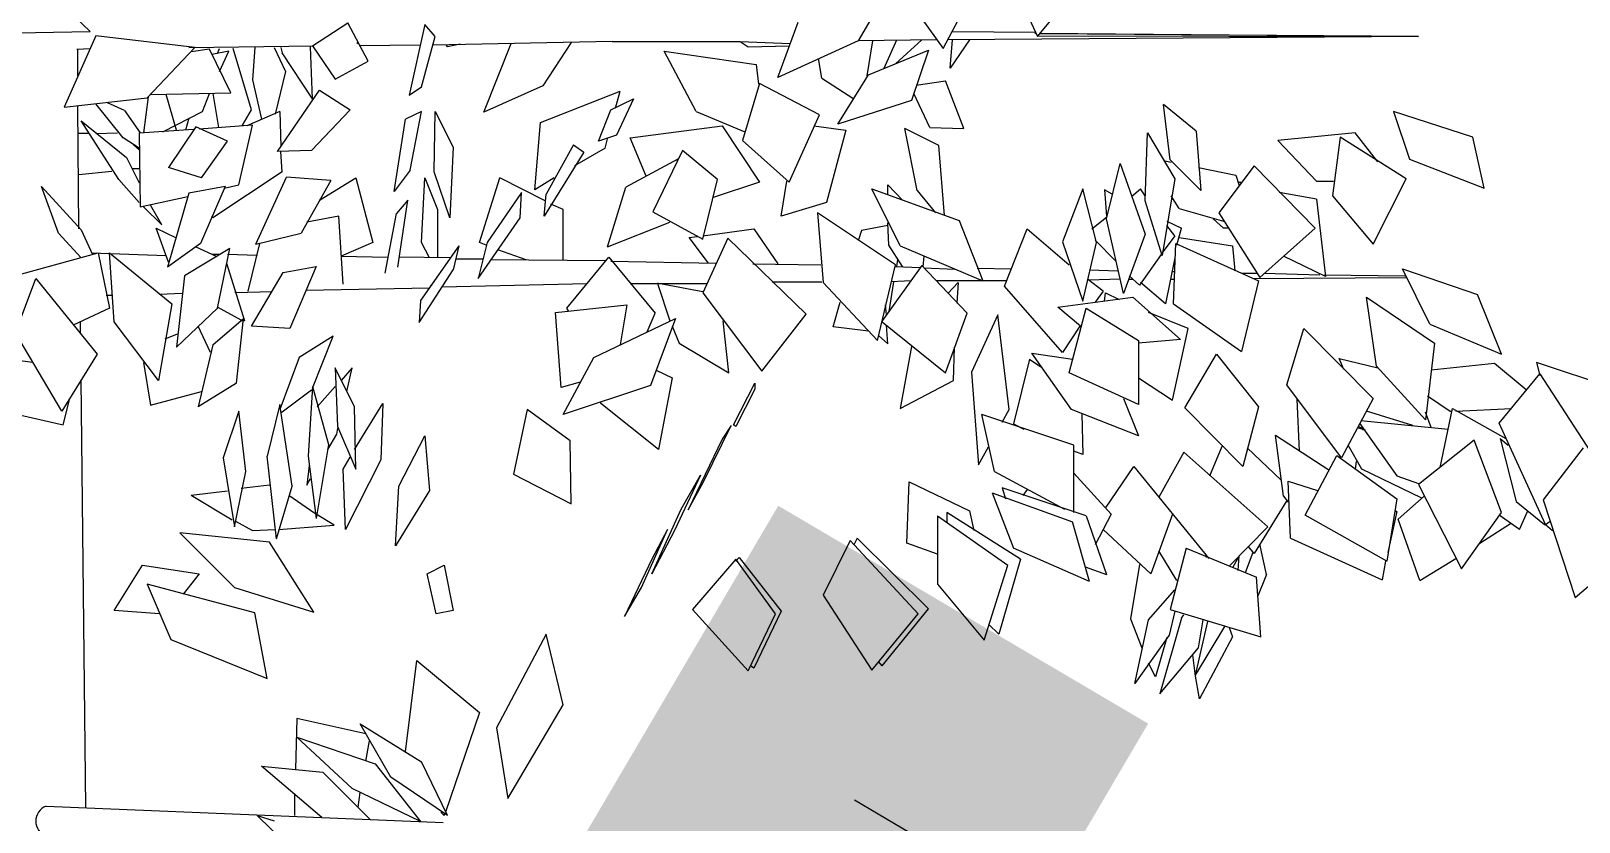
# Model space of a CAD drawing. Header units: millimetres. Extents: x 563079 to 571925, y 2063830 to 2067381.
# Drawn here: x 570873.1 to 570879.6, y 2066593.35 to 2066596.66 of the extents above; entities that cross this region are included whole.
import ezdxf

# ---------------------------------------------------------------- set-up
doc = ezdxf.new("R2010")
doc.units = ezdxf.units.MM
doc.header["$MEASUREMENT"] = 0
doc.layers.add('MC', color=7, linetype='Continuous')
doc.layers.add('SO', color=48, linetype='Continuous')
doc.styles.add('TIEUDE', font='', dxfattribs={"width": 0.8})
doc.styles.get('TIEUDE').set_extended_font_data('.VnAvantH')
doc.dimstyles.new('DIM3', dxfattribs={"dimscale": 1.2, "dimtxt": 1.2, "dimasz": 0.4, "dimexe": 0, "dimexo": 0, "dimgap": 0.3, "dimtad": 1, "dimzin": 0, "dimdsep": 46, "dimtxsty": 'TIEUDE', "dimblk1": 'BOXFILLED', "dimblk2": 'BOXFILLED', "dimsah": 1, "dimcen": 0.09, "dimdle": 0.8, "dimclrd": 9, "dimclre": 9, "dimclrt": 7, "dimadec": 1, "dimazin": 0, "dimtfac": 1, "dimtmove": 2, "dimatfit": 3, "dimldrblk": 'BOXFILLED', "dimfxl": 1, "dimtolj": 1, "dimtzin": 0, "dimarcsym": 0})

# ---------------------------------------------------------------- blocks, each defined once
blk = doc.blocks.new('fasfsfsdf')
at = {"color": 99, "linetype": 'ByBlock'}
for p, q in [((596098.3643, 2065630.8934), (596098.4975, 2065630.6045)), ((596098.4975, 2065630.6045), (596098.6926, 2065630.8399)), ((596094.5253, 2065630.6259), (596094.3256, 2065630.815)), ((596097.8601, 2065630.7828), (596097.7459, 2065630.5866)), ((596097.9362, 2065630.7864), (596098.1027, 2065630.5545)), ((596098.1027, 2065630.5545), (596098.2264, 2065630.79)), ((596095.4577, 2065630.5652), (596095.6052, 2065630.6615)), ((596095.6908, 2065630.501), (596095.6052, 2065630.6615)), ((596095.9287, 2065630.6544), (596095.8621, 2065630.3583)), ((596095.9715, 2065630.6045), (596095.9287, 2065630.6544)), ((596097.4082, 2065630.4332), (596097.4938, 2065630.6651)), ((596094.14, 2065630.6187), (596094.5253, 2065630.6259)), ((596094.5491, 2065630.608), (596094.4159, 2065630.3083)), ((596094.963, 2065630.5581), (596094.5491, 2065630.608)), ((596095.6433, 2065630.5795), (596095.648, 2065630.5759)), ((596095.9144, 2065630.394), (596095.9715, 2065630.6045)), ((596096.7136, 2065630.583), (596095.962, 2065630.5688)), ((596096.0762, 2065630.5723), (596096.0238, 2065630.5616)), ((596096.1761, 2065630.2869), (596096.2902, 2065630.5759)), ((596096.5424, 2065630.5795), (596096.4234, 2065630.3975)), ((596096.7136, 2065630.583), (596097.2512, 2065630.583)), ((596097.2512, 2065630.583), (596097.2845, 2065630.5616)), ((596097.2512, 2065630.583), (596097.4606, 2065630.5752)), ((596097.7459, 2065630.5866), (596097.4082, 2065630.4332)), ((596098.0742, 2065630.5902), (596097.7459, 2065630.5866)), ((596097.784, 2065630.4403), (596097.8078, 2065630.5866)), ((596097.8553, 2065630.4724), (596097.9077, 2065630.5902)), ((596098.0123, 2065630.5902), (596097.9029, 2065630.4903)), ((596100.0959, 2065630.6045), (596098.1217, 2065630.5902)), ((596098.2121, 2065630.5902), (596098.1312, 2065630.4724)), ((596098.1312, 2065630.4724), (596098.1408, 2065630.5902)), ((596098.1408, 2065630.6259), (596098.488, 2065630.6223)), ((596098.488, 2065630.6223), (596098.488, 2065630.6152)), ((596098.5023, 2065630.608), (596100.0959, 2065630.6045)), ((596098.5071, 2065630.6152), (596098.5071, 2065630.6187)), ((596098.5071, 2065630.6187), (596100.0959, 2065630.6045)), ((596100.0959, 2065630.6045), (596098.5071, 2065630.6152)), ((596094.4683, 2065630.5509), (596094.5253, 2065630.5545)), ((596094.473, 2065630.4403), (596094.473, 2065630.5509)), ((596094.7632, 2065630.3476), (596094.963, 2065630.5581)), ((596094.9392, 2065630.5581), (596095.4625, 2065630.5652)), ((596095.0248, 2065630.5509), (596094.9487, 2065630.5402)), ((596095.1152, 2065630.369), (596095.0248, 2065630.5509)), ((596095.1057, 2065630.5438), (596095.0344, 2065630.5295)), ((596095.0581, 2065630.5331), (596095.0677, 2065630.5545)), ((596095.0677, 2065630.4582), (596095.1057, 2065630.5438)), ((596095.2009, 2065630.2976), (596095.1247, 2065630.5545)), ((596095.2151, 2065630.5581), (596095.2056, 2065630.4225)), ((596095.296, 2065630.5581), (596095.3436, 2065630.4582)), ((596095.3245, 2065630.5581), (596095.3293, 2065630.5367)), ((596095.4577, 2065630.344), (596095.3293, 2065630.5367)), ((596095.4577, 2065630.344), (596095.4482, 2065630.5616)), ((596095.4577, 2065630.5652), (596095.5529, 2065630.4261)), ((596095.9097, 2065630.5688), (596095.6528, 2065630.5652)), ((596096.0238, 2065630.5616), (596096.0191, 2065630.5688)), ((596097.0656, 2065630.2905), (596096.9324, 2065630.5438)), ((596096.9324, 2065630.5438), (596097.3178, 2065630.4867)), ((596097.2845, 2065630.5616), (596097.4557, 2065630.5652)), ((596097.5937, 2065630.4296), (596097.5794, 2065630.5117)), ((596097.7887, 2065630.4439), (596098.0409, 2065630.5474)), ((596098.0409, 2065630.5474), (596097.9695, 2065630.3369)), ((596095.3436, 2065630.4582), (596095.3008, 2065630.2798)), ((596095.5529, 2065630.4261), (596095.6908, 2065630.501)), ((596097.3178, 2065630.4867), (596097.3273, 2065630.4047)), ((596097.6603, 2065630.237), (596097.7887, 2065630.4439)), ((596095.2056, 2065630.4225), (596095.2437, 2065630.2584)), ((596095.3103, 2065630.1228), (596095.4863, 2065630.3797)), ((596095.4863, 2065630.3797), (596095.6147, 2065630.2976)), ((596095.8621, 2065630.3583), (596095.9144, 2065630.394)), ((596096.4234, 2065630.3975), (596096.1761, 2065630.2869)), ((596096.4139, 2065630.2441), (596096.7469, 2065630.3761)), ((596096.7279, 2065630.3048), (596096.7469, 2065630.3761)), ((596097.332, 2065630.4082), (596097.2607, 2065630.1692)), ((596097.5842, 2065630.2762), (596097.332, 2065630.4082)), ((596097.5937, 2065630.4296), (596097.7269, 2065630.344)), ((596097.9885, 2065630.4011), (596098.1122, 2065630.4189)), ((596098.1883, 2065630.2191), (596098.1122, 2065630.4189)), ((596094.4159, 2065630.3083), (596094.7632, 2065630.3476)), ((596094.4778, 2065629.7981), (596094.473, 2065630.3119)), ((596094.6633, 2065630.1799), (596094.5491, 2065630.3226)), ((596094.6681, 2065630.2941), (596094.5967, 2065630.3262)), ((596094.768, 2065630.3511), (596094.7489, 2065630.2013)), ((596094.7632, 2065630.3476), (596094.768, 2065630.3511)), ((596094.7775, 2065630.3618), (596095.1152, 2065630.369)), ((596094.8869, 2065630.212), (596094.8441, 2065630.3618)), ((596094.9963, 2065630.2905), (596095.0248, 2065630.3654)), ((596095.0391, 2065630.3654), (596095.0629, 2065630.2227)), ((596096.7089, 2065630.2976), (596096.804, 2065630.344)), ((596096.804, 2065630.344), (596096.7327, 2065630.1906)), ((596097.9695, 2065630.3369), (596097.6603, 2065630.237)), ((596098.0456, 2065630.2227), (596097.979, 2065630.3654)), ((596099.1635, 2065630.2084), (596099.0256, 2065630.319)), ((596099.0541, 2065630.0871), (596099.0256, 2065630.319)), ((596094.4873, 2065630.2512), (596094.6776, 2065630.0978)), ((596094.6443, 2065630.0051), (596094.4873, 2065630.2512)), ((596094.6681, 2065630.2941), (596094.7347, 2065630.2013)), ((596094.8298, 2065630.2049), (596094.9963, 2065630.2905)), ((596094.9392, 2065630.2619), (596094.9249, 2065630.212)), ((596095.1628, 2065630.2298), (596095.2009, 2065630.2976)), ((596095.3198, 2065630.2905), (596095.1818, 2065630.2298)), ((596095.3198, 2065630.2905), (596095.3245, 2065630.1442)), ((596095.6147, 2065630.2976), (596095.453, 2065630.1264)), ((596095.8003, 2065629.9551), (596095.8478, 2065630.2584)), ((596095.9144, 2065630.2905), (596095.8478, 2065630.2584)), ((596095.8669, 2065630.0443), (596095.9144, 2065630.2905)), ((596095.9668, 2065630.0372), (596095.9715, 2065630.2905)), ((596095.9715, 2065630.2905), (596096.0476, 2065630.1406)), ((596096.6565, 2065630.1656), (596096.7089, 2065630.2976)), ((596097.0656, 2065630.2905), (596097.2702, 2065630.2049)), ((596097.4557, 2065629.9944), (596097.5842, 2065630.2762)), ((596100.3243, 2065630.1834), (596099.9913, 2065630.2905)), ((596099.9913, 2065630.2905), (596100.0579, 2065630.0907)), ((596094.5158, 2065630.1977), (596094.4778, 2065630.1977)), ((596094.5491, 2065630.1977), (596094.6395, 2065630.2013)), ((596094.7299, 2065630.2013), (596094.9582, 2065630.2156)), ((596094.7299, 2065630.2013), (596094.7347, 2065629.8909)), ((596094.9678, 2065630.2263), (596094.8536, 2065630.055)), ((596095.101, 2065630.1656), (596094.9678, 2065630.2263)), ((596095.2056, 2065630.2334), (596094.982, 2065630.2156)), ((596095.1485, 2065629.9836), (596095.2056, 2065630.2334)), ((596096.3901, 2065629.9622), (596096.4139, 2065630.2441)), ((596096.7327, 2065630.1906), (596096.6565, 2065630.1656)), ((596096.7897, 2065630.1799), (596097.1751, 2065630.2298)), ((596097.1751, 2065630.2298), (596097.332, 2065629.9944)), ((596097.5604, 2065630.2298), (596097.6936, 2065630.212)), ((596097.6936, 2065630.212), (596097.6127, 2065629.9087)), ((596097.9933, 2065629.9587), (596097.941, 2065630.2191)), ((596098.0837, 2065630.1478), (596097.941, 2065630.2191)), ((596098.0456, 2065630.2227), (596098.1883, 2065630.2191)), ((596098.9495, 2065629.9159), (596098.959, 2065630.2013)), ((596098.959, 2065630.2013), (596099.0732, 2065630.0086)), ((596099.1635, 2065630.2084), (596099.1826, 2065629.9587)), ((596099.8295, 2065630.2013), (596099.506, 2065630.1692)), ((596099.7677, 2065630.1834), (596099.7344, 2065629.9373)), ((596100.0436, 2065630.0086), (596099.7677, 2065630.1834)), ((596099.9247, 2065630.08), (596099.8295, 2065630.2013)), ((596100.3718, 2065629.9694), (596100.3243, 2065630.1834)), ((596094.7299, 2065630.1371), (596094.6633, 2065630.1799)), ((596094.7299, 2065630.1299), (596094.7061, 2065630.1513)), ((596094.9915, 2065630.0122), (596095.101, 2065630.1656)), ((596095.453, 2065630.1264), (596095.3103, 2065630.1228)), ((596095.3293, 2065630.0372), (596095.3245, 2065630.1228)), ((596096.0476, 2065630.1406), (596096.0334, 2065629.8445)), ((596096.5947, 2065630.1192), (596096.4282, 2065629.8516)), ((596096.5519, 2065630.1513), (596096.4377, 2065629.9444)), ((596096.5519, 2065630.1513), (596096.5947, 2065630.1192)), ((596096.6851, 2065630.1371), (596096.5566, 2065630.0621)), ((596096.6851, 2065630.1371), (596096.6946, 2065630.1763)), ((596096.8563, 2065630.0193), (596096.7897, 2065630.1799)), ((596097.0086, 2065630.1264), (596096.8849, 2065629.8695)), ((596097.156, 2065630.0051), (596097.0086, 2065630.1264)), ((596097.2607, 2065630.1692), (596097.4557, 2065629.9944)), ((596098.1075, 2065629.8552), (596098.0837, 2065630.1478)), ((596099.506, 2065630.1692), (596099.6678, 2065629.9979)), ((596094.6776, 2065630.0978), (596094.7299, 2065629.9908)), ((596094.7014, 2065630.0514), (596094.7299, 2065630.0514)), ((596094.9915, 2065630.0122), (596094.8536, 2065630.055)), ((596096.9895, 2065630.0907), (596096.7707, 2065629.9729)), ((596096.9848, 2065630.0835), (596096.9895, 2065630.0907)), ((596098.7877, 2065629.8409), (596098.8448, 2065630.0728)), ((596098.8448, 2065630.0728), (596098.9495, 2065629.7767)), ((596099.0589, 2065630.0764), (596099.0256, 2065630.0835)), ((596099.0541, 2065630.0871), (596099.1826, 2065629.9587)), ((596099.1731, 2065630.055), (596099.33, 2065630.0229)), ((596099.4061, 2065630.0621), (596099.2587, 2065629.8659)), ((596099.663, 2065629.8017), (596099.4061, 2065630.0621)), ((596100.0579, 2065630.0907), (596100.3718, 2065629.9694)), ((596094.4778, 2065630.0265), (596094.6157, 2065630.0407)), ((596094.7299, 2065629.9087), (596094.6443, 2065630.0051)), ((596095.3293, 2065630.0372), (596095.0391, 2065629.8445)), ((596095.2199, 2065629.7339), (596095.3483, 2065630.0158)), ((596095.5339, 2065630.0015), (596095.3483, 2065630.0158)), ((596095.5339, 2065630.0015), (596095.4102, 2065629.7803)), ((596095.4863, 2065629.9194), (596095.6385, 2065630.0122)), ((596095.6385, 2065630.0122), (596095.7099, 2065629.741)), ((596095.8669, 2065630.0443), (596095.8003, 2065629.9551)), ((596095.9144, 2065629.741), (596095.9287, 2065630.0122)), ((596095.9287, 2065630.0122), (596095.981, 2065629.8802)), ((596096.0334, 2065629.8445), (596095.9668, 2065630.0372)), ((596096.157, 2065629.741), (596096.2427, 2065630.0122)), ((596096.433, 2065629.9159), (596096.2427, 2065630.0122)), ((596096.471, 2065630.0122), (596096.3901, 2065629.9622)), ((596097.0942, 2065629.7553), (596097.156, 2065630.0051)), ((596097.332, 2065629.9944), (596097.137, 2065629.9301)), ((596097.4224, 2065629.8516), (596097.4462, 2065629.9979)), ((596099.0732, 2065630.0086), (596099.0208, 2065629.6875)), ((596099.33, 2065630.0229), (596099.3443, 2065629.9801)), ((596099.3396, 2065629.9944), (596099.3538, 2065629.9944)), ((596099.6678, 2065629.9979), (596099.7391, 2065629.9979)), ((596099.9056, 2065629.7339), (596100.0436, 2065630.0086)), ((596094.3208, 2065629.9765), (596094.4873, 2065629.7946)), ((596094.3922, 2065629.7803), (596094.3208, 2065629.9765)), ((596094.7347, 2065629.8909), (596094.9345, 2065629.9337)), ((596094.9392, 2065629.948), (596094.8488, 2065629.6376)), ((596095.0914, 2065629.9765), (596094.9392, 2065629.948)), ((596095.0914, 2065629.9765), (596094.9868, 2065629.7375)), ((596095.0867, 2065629.9694), (596095.1485, 2065629.9836)), ((596096.3331, 2065629.9515), (596096.1903, 2065629.741)), ((596096.3283, 2065629.8445), (596096.3331, 2065629.9515)), ((596096.4282, 2065629.8516), (596096.4377, 2065629.9444)), ((596096.6946, 2065629.7232), (596096.7707, 2065629.9729)), ((596097.9219, 2065629.7268), (596097.803, 2065629.9658)), ((596097.803, 2065629.9658), (596098.1693, 2065629.8338)), ((596097.8696, 2065629.9408), (596097.8696, 2065629.9836)), ((596097.8696, 2065629.9836), (596097.9314, 2065629.9194)), ((596097.9933, 2065629.9587), (596098.0694, 2065629.8659)), ((596098.6878, 2065629.9658), (596098.6022, 2065629.7446)), ((596098.7449, 2065629.741), (596098.6878, 2065629.9658)), ((596098.8115, 2065629.9444), (596098.7782, 2065629.9622)), ((596098.7782, 2065629.9622), (596098.7877, 2065629.8516)), ((596098.8924, 2065629.9337), (596098.9304, 2065629.9658)), ((596098.9495, 2065629.9373), (596098.9304, 2065629.9658)), ((596099.0922, 2065629.8837), (596099.0589, 2065629.9373)), ((596099.6678, 2065629.923), (596099.5108, 2065629.9515)), ((596099.6678, 2065629.923), (596099.7058, 2065629.5983)), ((596099.7344, 2065629.9373), (596099.9056, 2065629.7339)), ((596094.7489, 2065629.8909), (596094.825, 2065629.816)), ((596094.825, 2065629.816), (596094.7775, 2065629.898)), ((596095.7622, 2065629.6126), (596095.8098, 2065629.8623)), ((596095.8573, 2065629.9194), (596095.8098, 2065629.8623)), ((596095.8145, 2065629.6376), (596095.8573, 2065629.9194)), ((596095.981, 2065629.8802), (596095.981, 2065629.6768)), ((596096.5091, 2065629.8802), (596096.4567, 2065629.9016)), ((596096.5091, 2065629.6661), (596096.5091, 2065629.8802)), ((596096.8849, 2065629.8695), (596097.0942, 2065629.7553)), ((596097.6127, 2065629.9087), (596097.4224, 2065629.8516)), ((596097.9029, 2065629.6483), (596097.5747, 2065629.8659)), ((596097.5747, 2065629.8659), (596097.5984, 2065629.5733)), ((596099.0208, 2065629.6875), (596098.9495, 2065629.9159)), ((596099.0922, 2065629.8837), (596099.2777, 2065629.8302)), ((596099.2587, 2065629.8659), (596099.4299, 2065629.5948)), ((596094.4873, 2065629.7946), (596094.5349, 2065629.6911)), ((596094.8013, 2065629.8017), (596094.8821, 2065629.7624)), ((596094.8536, 2065629.659), (596094.8013, 2065629.8017)), ((596095.0391, 2065629.8445), (596095.0344, 2065629.8516)), ((596095.5672, 2065629.8516), (596095.434, 2065629.8267)), ((596095.5862, 2065629.5662), (596095.5672, 2065629.8516)), ((596096.1523, 2065629.5912), (596096.3283, 2065629.8445)), ((596096.6946, 2065629.7232), (596096.9562, 2065629.8267)), ((596097.0942, 2065629.7696), (596097.3083, 2065629.7981)), ((596097.3083, 2065629.7981), (596097.4082, 2065629.6518)), ((596097.8696, 2065629.8124), (596097.7602, 2065629.791)), ((596097.8744, 2065629.7303), (596097.8696, 2065629.8231)), ((596098.1693, 2065629.8338), (596098.2692, 2065629.5805)), ((596098.3596, 2065629.5591), (596098.4547, 2065629.7981)), ((596098.4547, 2065629.7981), (596098.6307, 2065629.6483)), ((596098.7259, 2065629.7981), (596098.7877, 2065629.8481)), ((596098.8591, 2065629.527), (596098.7877, 2065629.8409)), ((596099.0399, 2065629.8302), (596099.1017, 2065629.8017)), ((596099.0732, 2065629.7696), (596099.0399, 2065629.8124)), ((596099.0827, 2065629.7303), (596099.1017, 2065629.8017)), ((596099.2777, 2065629.8017), (596099.2349, 2065629.8409)), ((596099.2967, 2065629.8017), (596099.2777, 2065629.8017)), ((596099.4299, 2065629.5948), (596099.663, 2065629.8017)), ((596094.4873, 2065629.6768), (596094.3922, 2065629.7803)), ((596094.9868, 2065629.7375), (596094.8488, 2065629.6376)), ((596095.2342, 2065629.7375), (596095.1866, 2065629.5377)), ((596095.2199, 2065629.7339), (596095.4102, 2065629.7803)), ((596095.7099, 2065629.741), (596095.5767, 2065629.684)), ((596096.0714, 2065629.7268), (596095.9097, 2065629.4984)), ((596095.9477, 2065629.6768), (596095.9144, 2065629.741)), ((596096.0714, 2065629.7268), (596096.0476, 2065629.6269)), ((596096.1903, 2065629.741), (596096.1523, 2065629.5912)), ((596096.1856, 2065629.7303), (596096.157, 2065629.741)), ((596097.0371, 2065629.7624), (596097.0704, 2065629.766)), ((596097.118, 2065629.6554), (596097.0371, 2065629.7624)), ((596097.1988, 2065629.7589), (596097.0942, 2065629.5305)), ((596097.5271, 2065629.4413), (596097.1988, 2065629.7589)), ((596097.7602, 2065629.791), (596097.7459, 2065629.7482)), ((596097.9314, 2065629.6411), (596097.8744, 2065629.7303)), ((596097.9219, 2065629.7268), (596098.2692, 2065629.5805)), ((596098.6022, 2065629.7446), (596098.6878, 2065629.4949)), ((596098.6878, 2065629.4949), (596098.7449, 2065629.741)), ((596098.8258, 2065629.6625), (596098.7402, 2065629.7517)), ((596098.9495, 2065629.7767), (596098.8591, 2065629.527)), ((596099.0732, 2065629.7696), (596099.0208, 2065629.6982)), ((596099.0684, 2065629.4842), (596099.0779, 2065629.7375)), ((596099.0779, 2065629.7375), (596099.4252, 2065629.5805)), ((596099.0922, 2065629.7624), (596099.3158, 2065629.7268)), ((596099.3158, 2065629.7268), (596099.3253, 2065629.6233)), ((596094.1828, 2065629.5948), (596094.5586, 2065629.6982)), ((596094.5301, 2065629.6982), (596094.8441, 2065629.6875)), ((596094.5586, 2065629.6982), (596094.6062, 2065629.4663)), ((596094.6062, 2065629.6982), (596094.8679, 2065629.4842)), ((596094.6252, 2065629.4092), (596094.6062, 2065629.6982)), ((596095.1105, 2065629.7161), (596094.9202, 2065629.6019)), ((596094.9678, 2065629.7232), (596095.0534, 2065629.684)), ((596095.0677, 2065629.6911), (596095.0344, 2065629.6911)), ((596095.0581, 2065629.4663), (596095.1105, 2065629.7161)), ((596095.2246, 2065629.6875), (596095.101, 2065629.6911)), ((596095.2246, 2065629.684), (596095.2246, 2065629.6875)), ((596095.5767, 2065629.684), (596095.7717, 2065629.6804)), ((596096.0334, 2065629.6768), (596095.8193, 2065629.6804)), ((596096.0571, 2065629.6732), (596096.1713, 2065629.6732)), ((596096.2046, 2065629.6697), (596096.6851, 2065629.6661)), ((596096.2332, 2065629.7125), (596096.3521, 2065629.6697)), ((596096.5233, 2065629.4663), (596096.6994, 2065629.6804)), ((596096.6994, 2065629.6804), (596096.8944, 2065629.4449)), ((596096.7089, 2065629.6625), (596097.1513, 2065629.6554)), ((596097.9077, 2065629.6411), (596097.9124, 2065629.6697)), ((596098.0218, 2065629.684), (596098.0173, 2065629.6395)), ((596099.0161, 2065629.6911), (596098.9257, 2065629.5626)), ((596099.0208, 2065629.6875), (596099.0161, 2065629.6911)), ((596099.0208, 2065629.6982), (596099.0208, 2065629.6875)), ((596099.0732, 2065629.6768), (596099.0351, 2065629.4842)), ((596099.7058, 2065629.5983), (596099.5298, 2065629.684)), ((596094.9202, 2065629.6019), (596094.8869, 2065629.3022)), ((596095.0962, 2065629.6554), (596095.1723, 2065629.4128)), ((596095.2009, 2065629.3914), (596095.3341, 2065629.6162)), ((596095.3341, 2065629.6162), (596095.472, 2065629.6411)), ((596095.472, 2065629.6411), (596095.3626, 2065629.3807)), ((596095.9049, 2065629.4057), (596096.0476, 2065629.6269)), ((596097.3035, 2065629.6518), (596097.5889, 2065629.6483)), ((596097.8268, 2065629.3307), (596097.9029, 2065629.6483)), ((596098.0123, 2065629.6447), (596097.8458, 2065629.4128)), ((596097.9012, 2065629.641), (596098.0064, 2065629.6365)), ((596098.2026, 2065629.4449), (596098.0123, 2065629.6447)), ((596098.0208, 2065629.6358), (596098.1512, 2065629.6302)), ((596098.2454, 2065629.634), (596098.3881, 2065629.6304)), ((596098.7164, 2065629.6269), (596098.8353, 2065629.6233)), ((596098.9257, 2065629.5626), (596098.8829, 2065629.6019)), ((596099.0619, 2065629.6197), (596099.0732, 2065629.6197)), ((596099.3541, 2065629.6126), (596099.4157, 2065629.6126)), ((596099.449, 2065629.6126), (596099.6821, 2065629.6055)), ((596099.7011, 2065629.6055), (596100.0388, 2065629.6019)), ((596100.1435, 2065629.3985), (596100.0293, 2065629.6304)), ((596100.0293, 2065629.6304), (596100.3433, 2065629.5234)), ((596100.0436, 2065629.5983), (596100.0388, 2065629.6019)), ((596100.0388, 2065629.6019), (596100.0388, 2065629.6019)), ((596094.2114, 2065629.3628), (596094.297, 2065629.5912)), ((596094.297, 2065629.5912), (596094.5539, 2065629.2736)), ((596095.1343, 2065629.5305), (596095.1343, 2065629.5377)), ((596095.2865, 2065629.5341), (596095.1343, 2065629.5305)), ((596095.4292, 2065629.5412), (596095.9477, 2065629.5519)), ((596095.9572, 2065629.5626), (596095.9525, 2065629.5591)), ((596096.0001, 2065629.5555), (596096.609, 2065629.5698)), ((596096.7897, 2065629.5698), (596097.1132, 2065629.5698)), ((596096.9087, 2065629.5698), (596096.9039, 2065629.5698)), ((596096.9039, 2065629.5698), (596096.9562, 2065629.4128)), ((596097.0942, 2065629.5341), (596096.9087, 2065629.5698)), ((596097.3844, 2065629.5769), (596097.5937, 2065629.5769)), ((596097.5984, 2065629.5733), (596097.8268, 2065629.3307)), ((596097.8934, 2065629.5769), (596097.8744, 2065629.452)), ((596097.9663, 2065629.5806), (596097.8858, 2065629.577)), ((596098.3691, 2065629.5805), (596098.0735, 2065629.5805)), ((596098.1217, 2065629.527), (596098.1645, 2065629.5733)), ((596098.1645, 2065629.5733), (596098.1598, 2065629.4877)), ((596098.6022, 2065629.2808), (596098.3596, 2065629.5591)), ((596098.7735, 2065629.5377), (596098.7069, 2065629.5876)), ((596098.8453, 2065629.5876), (596098.7116, 2065629.5841)), ((596098.7735, 2065629.5377), (596098.7402, 2065629.4913)), ((596098.881, 2065629.5876), (596098.8971, 2065629.5876)), ((596099.0351, 2065629.4842), (596098.9304, 2065629.5733)), ((596099.0555, 2065629.5876), (596099.0723, 2065629.5876)), ((596099.4252, 2065629.5805), (596099.3538, 2065629.2844)), ((596099.4014, 2065629.5912), (596100.0436, 2065629.5948)), ((596094.6157, 2065629.5198), (596094.5919, 2065629.5198)), ((596094.8679, 2065629.4842), (596094.8108, 2065629.163)), ((596094.9107, 2065629.527), (596094.8155, 2065629.5234)), ((596095.158, 2065629.4164), (596095.0581, 2065629.4699)), ((596095.9097, 2065629.4984), (596095.9049, 2065629.4057)), ((596096.4758, 2065629.4485), (596096.7755, 2065629.4806)), ((596096.7755, 2065629.4806), (596096.7469, 2065629.3129)), ((596097.0942, 2065629.5305), (596097.3416, 2065629.2023)), ((596097.6413, 2065629.3878), (596097.6698, 2065629.4913)), ((596097.8648, 2065629.4378), (596097.8601, 2065629.4806)), ((596098.5832, 2065629.4699), (596098.8971, 2065629.5127)), ((596098.6783, 2065629.3914), (596098.5832, 2065629.4699)), ((596098.7782, 2065629.4949), (596098.783, 2065629.5305)), ((596098.783, 2065629.5305), (596098.8401, 2065629.502)), ((596098.8971, 2065629.5127), (596099.0969, 2065629.3343)), ((596099.0684, 2065629.4842), (596099.3538, 2065629.2844)), ((596099.9199, 2065629.2237), (596099.8771, 2065629.5127)), ((596099.8771, 2065629.5127), (596100.1625, 2065629.32)), ((596100.4432, 2065629.2736), (596100.3433, 2065629.5234)), ((596094.6062, 2065629.4663), (596094.454, 2065629.395)), ((596094.4825, 2065629.4092), (596094.4825, 2065629.3619)), ((596094.8108, 2065629.163), (596094.6252, 2065629.4092)), ((596094.8869, 2065629.3022), (596095.0581, 2065629.4663)), ((596095.0391, 2065629.3129), (596095.1676, 2065629.4235)), ((596095.139, 2065629.1523), (596095.1676, 2065629.4235)), ((596095.1628, 2065629.4128), (596095.158, 2065629.4164)), ((596095.1723, 2065629.4128), (596095.1628, 2065629.4128)), ((596096.4996, 2065629.1345), (596096.4758, 2065629.4485)), ((596096.5329, 2065629.452), (596096.5233, 2065629.4663)), ((596096.6375, 2065629.2594), (596096.98, 2065629.4235)), ((596096.8611, 2065629.3664), (596096.8944, 2065629.4449)), ((596096.98, 2065629.4235), (596096.8754, 2065629.1416)), ((596097.2036, 2065629.1952), (596097.1798, 2065629.4128)), ((596097.3416, 2065629.2023), (596097.5271, 2065629.4413)), ((596097.8458, 2065629.4128), (596097.8458, 2065629.4092)), ((596097.8458, 2065629.4092), (596098.1122, 2065629.1952)), ((596098.1122, 2065629.1952), (596098.2026, 2065629.4449)), ((596098.331, 2065629.4378), (596098.2216, 2065629.1987)), ((596098.3786, 2065629.0417), (596098.331, 2065629.4378)), ((596098.6307, 2065629.1952), (596098.7021, 2065629.4663)), ((596098.7021, 2065629.4663), (596098.9209, 2065629.3307)), ((596099.1302, 2065629.3807), (596098.9637, 2065629.4485)), ((596094.4064, 2065629.0346), (596094.2114, 2065629.3628)), ((596094.8393, 2065629.3379), (596094.8916, 2065629.3593)), ((596095.0296, 2065629.2808), (596094.9773, 2065629.3914)), ((596095.3626, 2065629.3807), (596095.2009, 2065629.3914)), ((596095.5434, 2065629.3486), (596095.4007, 2065629.2594)), ((596095.4577, 2065629.1309), (596095.5434, 2065629.3486)), ((596096.9657, 2065629.3914), (596096.9943, 2065629.32)), ((596097.7887, 2065629.37), (596097.6413, 2065629.3878)), ((596097.8696, 2065629.3165), (596097.8315, 2065629.3521)), ((596097.8696, 2065629.3165), (596097.8648, 2065629.395)), ((596098.6783, 2065629.395), (596098.6022, 2065629.2808)), ((596099.0636, 2065629.081), (596099.1302, 2065629.3807)), ((596099.5441, 2065629.1452), (596099.6155, 2065629.3807)), ((596099.6155, 2065629.3807), (596099.9056, 2065629.0881)), ((596100.1435, 2065629.3985), (596100.4432, 2065629.2736)), ((596094.5539, 2065629.2736), (596094.4064, 2065629.0346)), ((596095.0391, 2065629.3129), (596094.9773, 2065629.0524)), ((596096.9943, 2065629.32), (596097.2036, 2065629.1952)), ((596097.9695, 2065629.3058), (596097.9219, 2065629.0453)), ((596098.1455, 2065629.163), (596098.1503, 2065629.3022)), ((596098.6403, 2065629.0417), (596098.4738, 2065629.2772)), ((596098.4738, 2065629.2772), (596098.645, 2065629.2522)), ((596099.0969, 2065629.3343), (596098.9209, 2065629.32)), ((596098.9209, 2065629.3307), (596098.9209, 2065629.0631)), ((596099.116, 2065629.0489), (596099.2492, 2065629.2736)), ((596099.2492, 2065629.2736), (596099.4252, 2065629.0524)), ((596100.1625, 2065629.32), (596100.1245, 2065628.9989)), ((596094.2827, 2065629.238), (596094.1591, 2065629.2558)), ((596094.7489, 2065629.238), (596094.7775, 2065629.0596)), ((596095.4007, 2065629.2594), (596095.3198, 2065629.0417)), ((596095.5529, 2065629.2166), (596095.5624, 2065628.9704)), ((596095.6338, 2065629.0524), (596095.5529, 2065629.2166)), ((596095.6242, 2065629.2166), (596095.5767, 2065629.163)), ((596095.6005, 2065629.1167), (596095.6242, 2065629.2166)), ((596096.5091, 2065629.0203), (596096.6375, 2065629.2594)), ((596098.4642, 2065629.2522), (596098.3976, 2065628.9811)), ((596098.4642, 2065629.2522), (596098.5118, 2065629.2201)), ((596099.782, 2065629.2094), (596099.7629, 2065629.2558)), ((596099.7629, 2065629.2558), (596099.9247, 2065629.2166)), ((596100.1245, 2065628.9989), (596099.9199, 2065629.2237)), ((596100.4147, 2065629.2344), (596100.1483, 2065629.2059)), ((596100.5479, 2065629.1238), (596100.4147, 2065629.2344)), ((596100.9808, 2065629.1095), (596100.5907, 2065629.238)), ((596100.5907, 2065629.238), (596100.6049, 2065629.1845)), ((596094.5063, 2065627.3756), (596094.4873, 2065629.1666)), ((596095.139, 2065629.1523), (596094.9773, 2065629.0524)), ((596096.5804, 2065629.1559), (596096.4996, 2065629.1345)), ((596096.8992, 2065629.2059), (596096.9657, 2065629.1738)), ((596096.9657, 2065629.1738), (596096.9087, 2065628.8741)), ((596097.2226, 2065628.9775), (596097.313, 2065629.1523)), ((596097.313, 2065629.1523), (596097.313, 2065629.1274)), ((596097.9219, 2065629.0453), (596098.1455, 2065629.163)), ((596098.2216, 2065629.1987), (596098.2502, 2065628.8098)), ((596098.9209, 2065629.0631), (596098.6307, 2065629.1952)), ((596098.9209, 2065629.1738), (596099.0636, 2065629.081)), ((596099.7724, 2065628.8384), (596099.5441, 2065629.1452)), ((596100.4337, 2065628.9847), (596100.6049, 2065629.1916)), ((596100.6049, 2065629.1916), (596100.8904, 2065628.7527)), ((596094.4112, 2065628.9775), (596094.4397, 2065629.0881)), ((596094.7775, 2065629.0596), (596094.9915, 2065629.1167)), ((596095.3245, 2065629.0275), (596095.453, 2065629.1238)), ((596095.4577, 2065629.1381), (596095.4387, 2065628.8455)), ((596095.4577, 2065629.1381), (596095.5243, 2065628.8955)), ((596095.5529, 2065629.1381), (596095.4768, 2065629.0524)), ((596096.8754, 2065629.1416), (596096.5091, 2065629.0203)), ((596097.313, 2065629.1274), (596097.2321, 2065628.9704)), ((596098.8591, 2065629.0881), (596098.9209, 2065628.9311)), ((596099.5964, 2065628.8669), (596099.5869, 2065629.0846)), ((596099.9056, 2065629.0881), (596099.7724, 2065628.8384)), ((596100.134, 2065629.0988), (596100.2291, 2065629.0346)), ((596094.0211, 2065629.0667), (596094.4112, 2065628.9775)), ((596095.1485, 2065629.0346), (596095.0819, 2065628.8384)), ((596095.1771, 2065628.7813), (596095.1485, 2065629.0346)), ((596095.3198, 2065629.0631), (596095.2675, 2065628.8455)), ((596095.3721, 2065628.7206), (596095.3198, 2065629.0631)), ((596095.6338, 2065628.8741), (596095.7527, 2065629.0667)), ((596095.6385, 2065628.792), (596095.6338, 2065629.0524)), ((596095.7527, 2065629.0667), (596095.7432, 2065628.8312)), ((596096.3568, 2065629.0417), (596096.2998, 2065628.7706)), ((596096.5376, 2065628.9097), (596096.3568, 2065629.0417)), ((596096.6661, 2065629.0667), (596096.6661, 2065629.0703)), ((596096.9087, 2065628.8741), (596096.6661, 2065629.0667)), ((596098.3168, 2065628.7813), (596098.2644, 2065629.0203)), ((596098.6498, 2065628.8919), (596098.2644, 2065629.0203)), ((596098.3501, 2065628.9882), (596098.3786, 2065629.0417)), ((596098.9209, 2065628.9311), (596098.6403, 2065629.0417)), ((596098.6831, 2065629.0239), (596098.6878, 2065628.8526)), ((596099.3586, 2065628.8027), (596099.116, 2065629.0489)), ((596099.4252, 2065629.0524), (596099.3586, 2065628.8027)), ((596100.0721, 2065628.974), (596099.8771, 2065629.0346)), ((596100.1483, 2065628.9668), (596100.1245, 2065629.031)), ((596100.1863, 2065628.7991), (596100.2386, 2065629.0453)), ((596100.2291, 2065629.0346), (596100.2339, 2065629.0346)), ((596100.2386, 2065629.0453), (596100.4622, 2065628.9204)), ((596100.2529, 2065629.0346), (596100.486, 2065629.0453)), ((596095.5624, 2065628.9632), (596095.5576, 2065628.9383)), ((596095.5624, 2065628.9704), (596095.6385, 2065628.792)), ((596097.0989, 2065628.742), (596097.2131, 2065628.974)), ((596097.2131, 2065628.974), (596097.1751, 2065628.9169)), ((596097.2321, 2065628.9704), (596097.2226, 2065628.9775)), ((596098.3976, 2065628.9811), (596098.4405, 2065628.9597)), ((596099.839, 2065628.9668), (596099.8723, 2065628.9561)), ((596099.8676, 2065628.9597), (596099.8438, 2065628.9704)), ((596099.8486, 2065628.9847), (596100.0055, 2065628.7634)), ((596099.8533, 2065628.9954), (596100.2196, 2065628.9597)), ((596099.8628, 2065628.9561), (596099.8676, 2065628.9597)), ((596100.6287, 2065628.5601), (596100.4337, 2065628.9847)), ((596095.5243, 2065628.8955), (596095.472, 2065628.5851)), ((596095.5576, 2065628.9383), (596095.5196, 2065628.8741)), ((596095.8193, 2065628.7206), (596095.9287, 2065628.9311)), ((596095.9287, 2065628.9311), (596095.9477, 2065628.7028)), ((596096.5424, 2065628.6457), (596096.5376, 2065628.9097)), ((596097.1751, 2065628.9169), (596097.0323, 2065628.6207)), ((596098.2502, 2065628.8098), (596098.293, 2065628.8848)), ((596098.6498, 2065628.61), (596098.6498, 2065628.8919)), ((596099.2206, 2065628.7634), (596099.273, 2065628.8883)), ((596099.5298, 2065628.6778), (596099.4965, 2065628.9347)), ((596099.4965, 2065628.9347), (596099.7201, 2065628.7884)), ((596099.8581, 2065628.792), (596099.801, 2065628.8919)), ((596100.329, 2065628.9133), (596100.0959, 2065628.7278)), ((596100.4432, 2065628.61), (596100.329, 2065628.9133)), ((596100.4384, 2065628.9204), (596100.4717, 2065628.8919)), ((596100.4384, 2065628.9204), (596100.505, 2065628.6564)), ((596095.0819, 2065628.8384), (596095.1295, 2065628.5494)), ((596095.3055, 2065628.4994), (596095.2675, 2065628.8455)), ((596095.4387, 2065628.8455), (596095.472, 2065628.5851)), ((596095.5862, 2065628.792), (596095.6147, 2065628.8419)), ((596095.7432, 2065628.8312), (596095.5957, 2065628.5387)), ((596098.6878, 2065628.8526), (596098.6498, 2065628.8669)), ((596099.1112, 2065628.8633), (596099.0066, 2065628.6743)), ((596099.4632, 2065628.5494), (596099.1112, 2065628.8633)), ((596099.5203, 2065628.7456), (596099.3776, 2065628.8812)), ((596099.6202, 2065628.5993), (596099.7534, 2065628.8491)), ((596099.7534, 2065628.8491), (596100.0055, 2065628.6671)), ((596099.8343, 2065628.8241), (596099.8295, 2065628.792)), ((596100.7857, 2065628.8812), (596100.6192, 2065628.6635)), ((596095.1295, 2065628.5494), (596095.1771, 2065628.7813)), ((596095.4435, 2065628.8063), (596095.434, 2065628.7242)), ((596095.5957, 2065628.5387), (596095.5862, 2065628.792)), ((596096.2998, 2065628.7706), (596096.5424, 2065628.6457)), ((596097.0847, 2065628.767), (596096.9753, 2065628.5351)), ((596097.0038, 2065628.6243), (596097.0847, 2065628.767)), ((596098.3168, 2065628.7813), (596098.6117, 2065628.6243)), ((596098.6498, 2065628.7742), (596098.8068, 2065628.6029)), ((596098.783, 2065628.6279), (596098.9019, 2065628.8027)), ((596098.9019, 2065628.8027), (596099.2159, 2065628.4174)), ((596100.1102, 2065628.6707), (596099.8581, 2065628.792)), ((596100.0055, 2065628.7634), (596100.0959, 2065628.7313)), ((596095.101, 2065628.6992), (596094.9487, 2065628.6814)), ((596095.277, 2065628.7242), (596095.158, 2065628.7099)), ((596095.3055, 2065628.4994), (596095.3721, 2065628.7206)), ((596095.434, 2065628.7242), (596095.4482, 2065628.7527)), ((596095.805, 2065628.4709), (596095.8193, 2065628.7206)), ((596095.9477, 2065628.7028), (596095.805, 2065628.4709)), ((596097.0323, 2065628.6207), (596097.0989, 2065628.742)), ((596097.9505, 2065628.4816), (596097.96, 2065628.7385)), ((596097.96, 2065628.7385), (596098.2121, 2065628.6172)), ((596098.3073, 2065628.6921), (596098.3976, 2065628.4602)), ((596098.3073, 2065628.6921), (596098.645, 2065628.5708)), ((596098.3501, 2065628.7135), (596098.3643, 2065628.6671)), ((596098.7021, 2065628.5958), (596098.3501, 2065628.7135)), ((596098.4547, 2065628.7064), (596098.4357, 2065628.6814)), ((596099.5584, 2065628.503), (596099.5489, 2065628.742)), ((596099.5489, 2065628.742), (596099.6725, 2065628.7028)), ((596100.0959, 2065628.7278), (596100.2767, 2065628.3746)), ((596095.12, 2065628.5779), (596094.9487, 2065628.6814)), ((596095.4673, 2065628.6065), (596095.3578, 2065628.6814)), ((596096.8801, 2065628.3531), (596097.0038, 2065628.6243)), ((596099.5441, 2065628.66), (596099.4061, 2065628.4388)), ((596099.5298, 2065628.6778), (596099.5489, 2065628.6528)), ((596100.0055, 2065628.6671), (596099.9627, 2065628.4067)), ((596100.0103, 2065628.5815), (596100.1197, 2065628.6778)), ((596100.505, 2065628.6564), (596100.624, 2065628.5601)), ((596100.6192, 2065628.6635), (596100.7524, 2065628.2532)), ((596095.1343, 2065628.5744), (596095.2056, 2065628.5351)), ((596095.5481, 2065628.5565), (596095.472, 2065628.6029)), ((596098.0789, 2065628.5958), (596098.3739, 2065628.3888)), ((596098.0789, 2065628.5958), (596098.0789, 2065628.3103)), ((596098.4262, 2065628.4138), (596098.117, 2065628.61)), ((596098.117, 2065628.61), (596098.117, 2065628.5672)), ((596098.2121, 2065628.6172), (596098.2311, 2065628.5351)), ((596098.7164, 2065628.321), (596098.645, 2065628.5708)), ((596098.7021, 2065628.5958), (596098.7877, 2065628.3496)), ((596098.8068, 2065628.6029), (596098.7402, 2065628.4745)), ((596099.0636, 2065628.6029), (596098.9733, 2065628.3531)), ((596099.9627, 2065628.4067), (596099.6202, 2065628.5993)), ((596100.0055, 2065628.6136), (596099.9675, 2065628.4423)), ((596100.0055, 2065628.6136), (596099.996, 2065628.6136)), ((596099.996, 2065628.6136), (596100.0055, 2065628.6136)), ((596100.1007, 2065628.3246), (596100.0103, 2065628.5815)), ((596100.2767, 2065628.3746), (596100.4432, 2065628.61)), ((596100.3528, 2065628.4816), (596100.4813, 2065628.5637)), ((596100.5193, 2065628.5387), (596100.4337, 2065628.5993)), ((596100.5193, 2065628.5387), (596100.5526, 2065628.6136)), ((596100.624, 2065628.5601), (596100.6287, 2065628.5601)), ((596100.6287, 2065628.5601), (596100.6478, 2065628.5744)), ((596100.6287, 2065628.5601), (596100.6573, 2065628.5351)), ((596095.277, 2065628.4852), (596094.9012, 2065628.5244)), ((596094.9012, 2065628.5244), (596095.1295, 2065628.2961)), ((596095.2056, 2065628.5351), (596095.3008, 2065628.5387)), ((596095.315, 2065628.5387), (596095.5481, 2065628.5565)), ((596096.8373, 2065628.2961), (596096.9467, 2065628.5387)), ((596096.9467, 2065628.5387), (596096.8801, 2065628.4138)), ((596096.9753, 2065628.5351), (596096.8801, 2065628.3531)), ((596097.7412, 2065628.503), (596097.7269, 2065628.4745)), ((596098.0409, 2065628.2069), (596097.7412, 2065628.503)), ((596098.9733, 2065628.3531), (596098.7735, 2065628.5387)), ((596099.3015, 2065628.3853), (596099.4632, 2065628.5494)), ((596099.5584, 2065628.503), (596099.9437, 2065628.3282)), ((596095.4625, 2065628.1926), (596095.277, 2065628.4852)), ((596097.7126, 2065628.4923), (596097.5984, 2065628.264)), ((596097.998, 2065628.1855), (596097.7126, 2065628.4923)), ((596098.0789, 2065628.4352), (596097.9505, 2065628.4816)), ((596098.7164, 2065628.321), (596098.3976, 2065628.4602)), ((596099.0827, 2065628.3246), (596099.0066, 2065628.4495)), ((596099.1207, 2065628.4602), (596099.0541, 2065628.2033)), ((596099.1207, 2065628.4602), (596099.4157, 2065628.3389)), ((596099.2064, 2065628.4316), (596099.2016, 2065628.4245)), ((596099.2064, 2065628.4209), (596099.2064, 2065628.4316)), ((596099.4014, 2065628.4423), (596099.3681, 2065628.3567)), ((596099.4061, 2065628.4388), (596099.3824, 2065628.4673)), ((596099.4585, 2065628.3496), (596099.4299, 2065628.478)), ((596100.7524, 2065628.2532), (596100.9998, 2065628.4638)), ((596094.6252, 2065628.1997), (596094.7442, 2065628.3888)), ((596094.7442, 2065628.3888), (596094.982, 2065628.3531)), ((596095.9382, 2065628.3531), (596096.0096, 2065628.3888)), ((596096.0096, 2065628.3888), (596096.0476, 2065628.1997)), ((596096.8801, 2065628.4138), (596096.766, 2065628.1748)), ((596097.2321, 2065628.4138), (596097.0514, 2065628.2033)), ((596097.2321, 2065628.4067), (596097.2464, 2065628.4209)), ((596097.3986, 2065628.1855), (596097.2321, 2065628.4138)), ((596097.2464, 2065628.4209), (596097.4224, 2065628.1962)), ((596098.274, 2065628.0749), (596098.3739, 2065628.3888)), ((596098.4262, 2065628.4138), (596098.3358, 2065628.0998)), ((596098.6973, 2065628.3817), (596098.7877, 2065628.3496)), ((596098.9257, 2065628.3924), (596098.8876, 2065628.1641)), ((596099.3443, 2065628.4281), (596099.3158, 2065628.3781)), ((596099.3396, 2065628.3674), (596099.3443, 2065628.4281)), ((596099.958, 2065628.4067), (596099.9437, 2065628.3282)), ((596100.1007, 2065628.3246), (596100.2529, 2065628.4174)), ((596095.2151, 2065628.189), (596094.7632, 2065628.3103)), ((596094.7632, 2065628.3103), (596094.8631, 2065628.0784)), ((596094.982, 2065628.3531), (596094.9154, 2065628.2675)), ((596095.9763, 2065628.1855), (596095.9382, 2065628.3531)), ((596098.0789, 2065628.3103), (596098.274, 2065628.0749)), ((596099.4347, 2065628.0891), (596099.4157, 2065628.3389)), ((596099.4585, 2065628.3496), (596099.4204, 2065628.2568)), ((596095.1295, 2065628.2961), (596095.4625, 2065628.1926)), ((596096.766, 2065628.1748), (596096.8373, 2065628.2961)), ((596097.5984, 2065628.264), (596097.803, 2065627.95)), ((596098.9637, 2065628.1605), (596099.0732, 2065628.2854)), ((596094.8155, 2065628.1855), (596094.6252, 2065628.1997)), ((596095.2675, 2065627.9143), (596095.2151, 2065628.189)), ((596096.0476, 2065628.1997), (596095.9763, 2065628.1855)), ((596097.0514, 2065628.2033), (596097.2845, 2065627.9464)), ((596097.2845, 2065627.9464), (596097.3986, 2065628.1855)), ((596097.4224, 2065628.1962), (596097.3083, 2065627.9571)), ((596097.803, 2065627.95), (596097.998, 2065628.1855)), ((596097.8458, 2065627.9678), (596098.0409, 2065628.2069)), ((596099.0732, 2065628.1962), (596099.0494, 2065628.0963)), ((596099.0541, 2065628.2033), (596099.4347, 2065628.0891)), ((596099.0732, 2065628.1962), (596099.0732, 2065628.1962)), ((596099.1017, 2065628.1676), (596099.1112, 2065628.1819)), ((596098.293, 2065628.1426), (596098.3358, 2065628.0998)), ((596098.8876, 2065628.1641), (596098.9352, 2065628.0427)), ((596098.9067, 2065627.8929), (596098.9637, 2065628.1605)), ((596099.1017, 2065628.1676), (596099.0113, 2065627.8501)), ((596099.2111, 2065628.1533), (596099.1588, 2065627.9286)), ((596099.2825, 2065628.1319), (596099.1588, 2065627.9286)), ((596099.1731, 2065628.0427), (596099.1921, 2065628.1605)), ((596099.3015, 2065628.1284), (596099.3158, 2065628.0891)), ((596094.8631, 2065628.0784), (596095.2675, 2065627.9143)), ((596096.4377, 2065628.0998), (596096.2284, 2065627.7074)), ((596096.5091, 2065627.8037), (596096.4377, 2065628.0998)), ((596099.0494, 2065628.0963), (596098.9067, 2065627.8929)), ((596099.0399, 2065628.0856), (596098.9923, 2065627.9214)), ((596099.0113, 2065627.8501), (596099.1731, 2065628.0427)), ((596099.3158, 2065628.0891), (596099.1778, 2065627.8287)), ((596095.8478, 2065627.6075), (596095.8954, 2065627.9892)), ((596095.8954, 2065627.9892), (596096.157, 2065627.7716)), ((596097.8458, 2065627.9678), (596097.8315, 2065627.9857)), ((596098.9923, 2065627.9214), (596098.9637, 2065627.9785)), ((596099.1588, 2065627.9357), (596099.1493, 2065628.0142)), ((596097.3083, 2065627.9571), (596097.294, 2065627.9678)), ((596099.1588, 2065627.9321), (596099.1588, 2065627.9357)), ((596099.1778, 2065627.8287), (596099.1588, 2065627.9321)), ((596096.276, 2065627.4112), (596096.5091, 2065627.8037)), ((596095.3911, 2065627.7466), (596095.3864, 2065627.5325)), ((596095.6813, 2065627.6824), (596095.3911, 2065627.7466)), ((596095.786, 2065627.5004), (596095.6575, 2065627.7252)), ((596095.6575, 2065627.7252), (596095.9144, 2065627.5647)), ((596096.157, 2065627.7716), (596096.0143, 2065627.3542)), ((596095.6242, 2065627.4541), (596095.3911, 2065627.6681)), ((596095.3911, 2065627.6681), (596095.7194, 2065627.5575)), ((596095.6813, 2065627.5682), (596095.6956, 2065627.6539)), ((596096.2284, 2065627.7074), (596096.276, 2065627.4112)), ((596095.8478, 2065627.6039), (596095.8478, 2065627.6075)), ((596095.4958, 2065627.3327), (596095.2437, 2065627.5468)), ((596095.2437, 2065627.5468), (596095.5006, 2065627.5218)), ((596095.5006, 2065627.5218), (596095.7004, 2065627.322)), ((596095.7194, 2065627.5575), (596095.9097, 2065627.3149)), ((596096.0238, 2065627.3399), (596095.9144, 2065627.5647)), ((596096.0238, 2065627.3399), (596095.786, 2065627.5004)), ((596095.3816, 2065627.4291), (596095.3816, 2065627.3399)), ((596095.9097, 2065627.3149), (596095.6242, 2065627.4541)), ((596095.648, 2065627.3756), (596095.6575, 2065627.4362)), ((596094.3398, 2065627.3791), (596096.0048, 2065627.3113)), ((596095.4768, 2065627.0973), (596095.2246, 2065627.3399)), ((596095.2246, 2065627.3399), (596095.296, 2065627.3185)), ((596096.0096, 2065627.3399), (596095.9953, 2065627.3542)), ((596096.0096, 2065627.347), (596096.0096, 2065627.3399))]:
    blk.add_line(p, q, dxfattribs=at)
blk.add_ellipse((596094.363, 2065627.3167), major_axis=(0.0471, 0.0471), ratio=1, start_param=1.140721, end_param=3.571668, dxfattribs=at)
blk = doc.blocks.new('_BoxFilled')
at = {"color": 0, "linetype": 'ByBlock', "lineweight": -2}
blk.add_line((-0.5, 0), (-1, 0), dxfattribs=at)
at = {"color": 0, "linetype": 'ByBlock'}
blk.add_solid([(-0.5, 0.5), (0.5, 0.5), (-0.5, -0.5), (0.5, -0.5)], dxfattribs=at)

msp = doc.modelspace()

# ---------------------------------------------------------------- block references
at = {"layer": 'SO', "color": 4}
msp.add_blockref('fasfsfsdf', (-25221.17383, 966.03249), dxfattribs=at)

# ---------------------------------------------------------------- leaders
at = {"layer": 'MC', "color": 9}
msp.add_leader([(570876.55605, 2066593.43875), (570885.63303, 2066588.09809), (570896.82391, 2066588.09809)], dimstyle='DIM3', override={"dimasz": 1.5, "dimgap": 0.3, "dimtad": 0}, dxfattribs=at)

doc.saveas('drawing.dxf')
